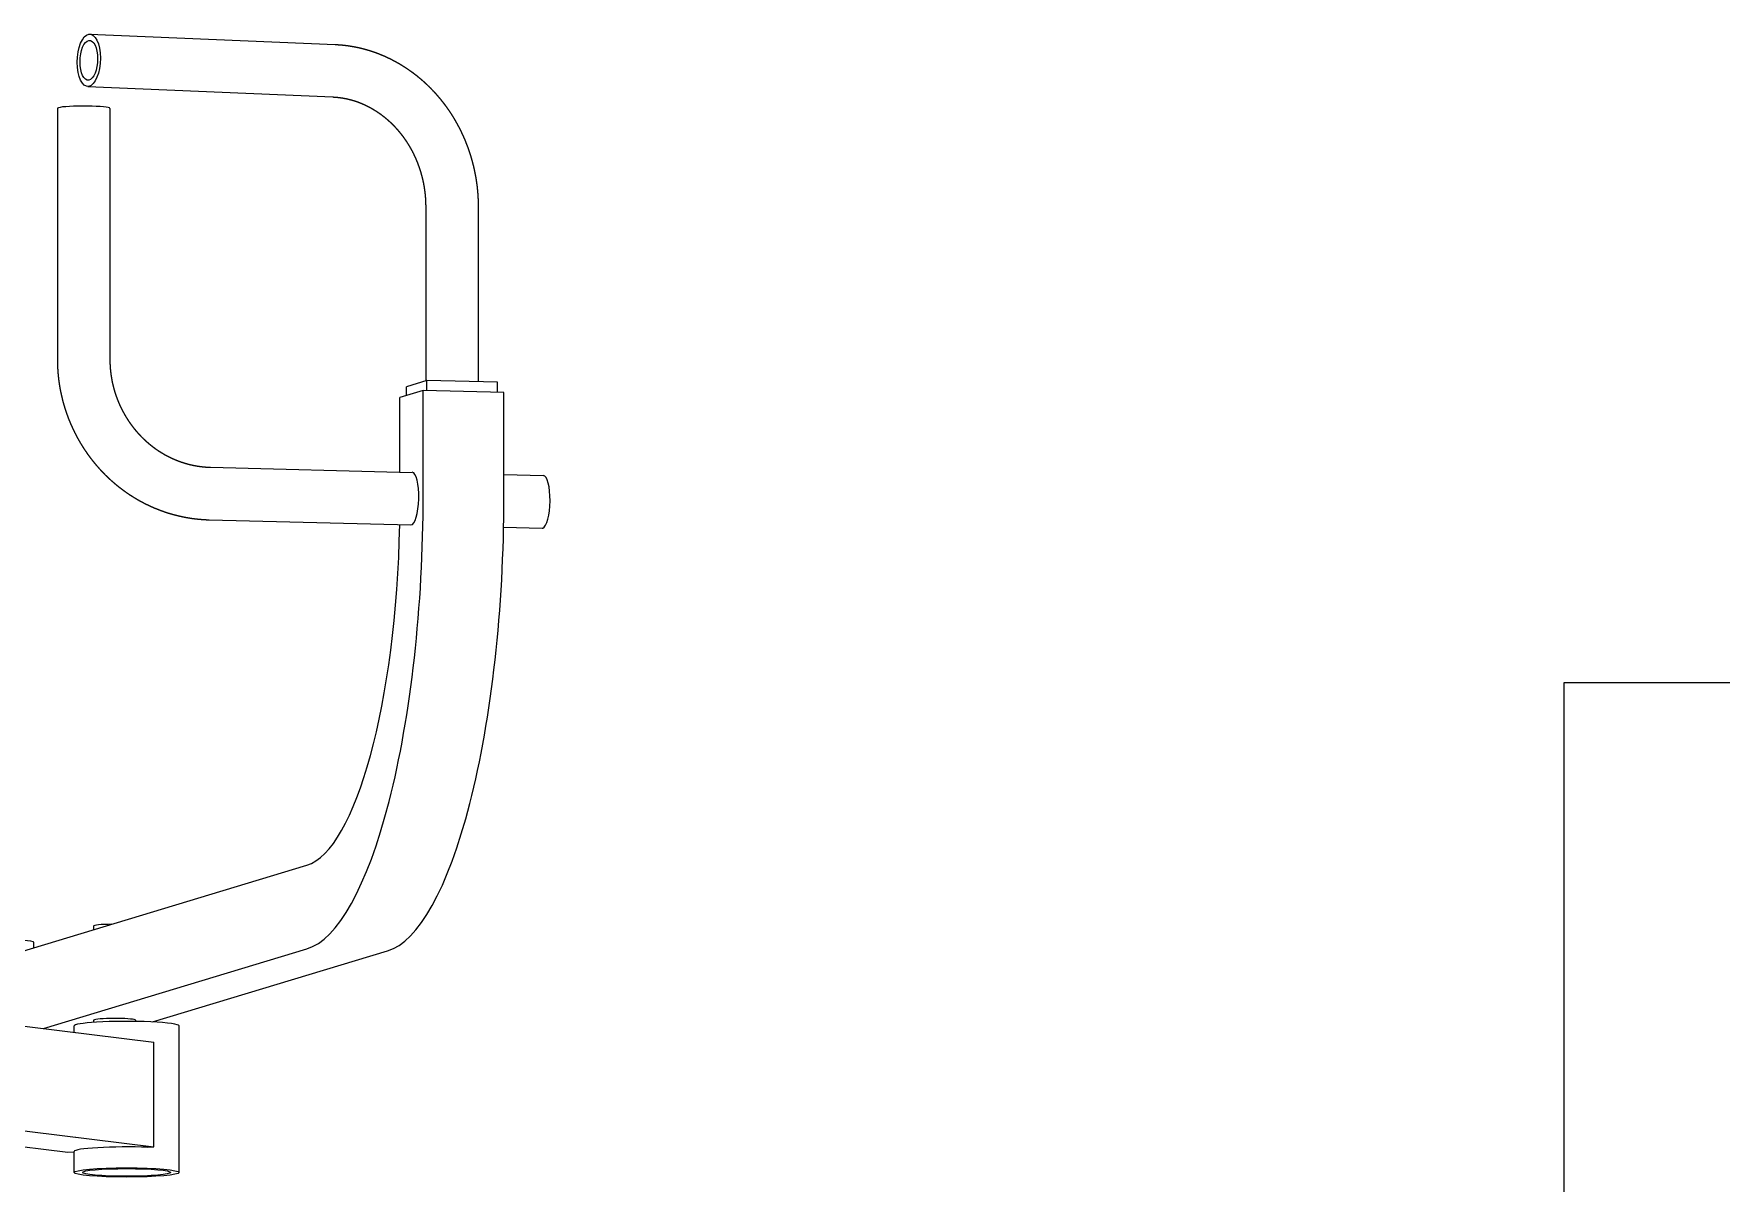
# Model space of a CAD drawing. Header units: millimetres. Extents: x -396 to 32754, y 354 to 22128.
# Drawn here: x 14800 to 15604, y 1091 to 1638 of the extents above; entities that cross this region are included whole.
import ezdxf

# ---------------------------------------------------------------- set-up
doc = ezdxf.new("R2010")
doc.units = ezdxf.units.MM
for name, color, linetype in [('equipments', 250, 'Continuous'), ('furniture', 26, 'Continuous'), ('walls', 5, 'Continuous')]:
    doc.layers.add(name, color=color, linetype=linetype)

# ---------------------------------------------------------------- blocks, each defined once
blk = doc.blocks.new('Fit13')
at = {"layer": 'equipments'}
for p, q in [((300.65, 589.72), (417.41, 584.74)), ((299.58, 564.74), (416.35, 559.76)), ((285.16, 554.34), (285.16, 434.79)), ((310.16, 554.34), (310.16, 434.79)), ((460.52, 507.59), (460.52, 424.64)), ((485.52, 507.59), (485.52, 424.19)), ((459.34, 420.09), (448.26, 416.74)), ((461.05, 424.8), (451.35, 421.87)), ((451.35, 417.68), (451.35, 421.87)), ((497.77, 419.13), (459.34, 420.09)), ((459.34, 370.28), (459.34, 420.09)), ((494.68, 423.96), (461.05, 424.8)), ((461.05, 420.05), (461.05, 424.8)), ((494.68, 419.2), (494.68, 423.96)), ((497.77, 369.32), (497.77, 419.13)), ((448.26, 381.25), (448.26, 416.74)), ((358.03, 383.52), (454.11, 381.1)), ((497.77, 380.01), (516.57, 379.53)), ((357.4, 358.53), (453.49, 356.11)), ((497.63, 355), (515.94, 354.54)), ((237.76, 143.89), (403.94, 194.14)), ((302.37, 165.14), (302.37, 163.43)), ((273.9, 154.82), (273.9, 157.46)), ((278.52, 116.37), (403.94, 154.29)), ((330.5, 119.5), (442.38, 153.33)), ((63.27, 143.16), (331.13, 109.82)), ((293.11, 114.56), (293.11, 117.61)), ((302.37, 120.31), (302.37, 119.3)), ((322.37, 120.31), (322.37, 119.75)), ((343.11, 47.87), (343.11, 117.61)), ((331.13, 60.01), (331.13, 109.82)), ((63.27, 93.35), (331.13, 60.01)), ((200, 68.74), (290.17, 57.51)), ((290.17, 57.51), (293.11, 57.69)), ((293.11, 47.87), (293.11, 57.84)), ((328.15, 59.83), (331.13, 60.01))]:
    blk.add_line(p, q, dxfattribs=at)
for centre, major_axis, ratio, start_param, end_param in [((300.12, 577.23), (0.53, 12.49), 0.437945, 0.0971, 6.380285), ((300.12, 577.23), (0.4, 9.49), 0.437945, 0.0971, 6.380285), ((297.66, 554.34), (12.5, 0), 0.087156, 2.860952, 3.141593), ((297.66, 554.34), (12.5, 0), 0.087156, 0, 2.860952), ((453.8, 368.61), (0.31, 12.5), 0.275917, 3.141593, 6.283185), ((516.26, 367.04), (-0.31, -12.5), 0.275917, 0.0908, 3.141593), ((403.94, 353.53), (-5.02, -199.94), 0.275917, 0.0908, 1.661597), ((442.38, 352.57), (-5.02, -199.94), 0.275917, 0.0908, 1.661597), ((403.94, 353.53), (-4.02, -159.95), 0.275917, 0.0908, 1.594684), ((516.26, 367.04), (-0.31, -12.5), 0.275917, 0, 0.0908), ((312.37, 165.14), (10, 0), 0.087156, 1.720412, 3.141593), ((263.9, 157.46), (10, 0), 0.087156, 0, 3.141593), ((312.37, 120.31), (10, 0), 0.087156, 2.860952, 3.141593), ((312.37, 120.31), (10, 0), 0.087156, 0, 2.860952), ((318.11, 117.61), (25, 0), 0.087156, 2.181662, 3.141593), ((318.11, 117.61), (25, 0), 0.087156, 0, 2.181662), ((318.11, 57.84), (25, 0), 0.087156, 1.157716, 3.141593), ((318.11, 47.87), (25, 0), 0.087156, 1.570796326794897, 7.853981633974483), ((318.11, 47.87), (21.05, 0), 0.087156, 1.570796326794897, 7.853981633974483)]:
    blk.add_ellipse(centre, major_axis=major_axis, ratio=ratio, start_param=start_param, end_param=end_param, dxfattribs=at)
for points in [[(417.41, 584.74), (418.5, 584.68)], [(418.5, 584.68), (419.58, 584.61)], [(419.58, 584.61), (420.66, 584.52)], [(420.66, 584.52), (421.74, 584.4)], [(421.74, 584.4), (422.81, 584.28)], [(422.81, 584.28), (423.89, 584.13)], [(423.89, 584.13), (424.96, 583.96)], [(424.96, 583.96), (426.04, 583.78)], [(426.04, 583.78), (427.1, 583.58)], [(427.1, 583.58), (428.17, 583.35)], [(428.17, 583.35), (429.23, 583.12)], [(429.23, 583.12), (430.29, 582.86)], [(430.29, 582.86), (431.34, 582.59)], [(431.34, 582.59), (432.39, 582.29)], [(432.39, 582.29), (433.44, 581.98)], [(433.44, 581.98), (434.48, 581.66)], [(434.48, 581.66), (435.52, 581.31)], [(435.52, 581.31), (436.55, 580.95)], [(436.55, 580.95), (437.58, 580.57)], [(437.58, 580.57), (438.6, 580.18)], [(438.6, 580.18), (439.63, 579.76)], [(439.63, 579.76), (440.65, 579.32)], [(440.65, 579.32), (441.67, 578.87)], [(441.67, 578.87), (442.68, 578.4)], [(442.68, 578.4), (443.68, 577.91)], [(443.68, 577.91), (444.67, 577.41)], [(444.67, 577.41), (445.66, 576.89)], [(445.66, 576.89), (446.64, 576.35)], [(446.64, 576.35), (447.61, 575.8)], [(447.61, 575.8), (448.58, 575.23)], [(448.58, 575.23), (449.53, 574.64)], [(449.53, 574.64), (450.48, 574.04)], [(450.48, 574.04), (451.41, 573.43)], [(451.41, 573.43), (452.34, 572.8)], [(452.34, 572.8), (453.26, 572.15)], [(453.26, 572.15), (454.17, 571.49)], [(454.17, 571.49), (455.07, 570.81)], [(455.07, 570.81), (455.96, 570.12)], [(455.96, 570.12), (456.84, 569.42)], [(456.84, 569.42), (457.71, 568.7)], [(457.71, 568.7), (458.57, 567.96)], [(458.57, 567.96), (459.42, 567.22)], [(459.42, 567.22), (460.25, 566.45)], [(460.25, 566.45), (461.08, 565.68)], [(461.08, 565.68), (461.89, 564.89)], [(461.89, 564.89), (462.7, 564.09)], [(462.7, 564.09), (463.49, 563.28)], [(463.49, 563.28), (464.27, 562.45)], [(464.27, 562.45), (465.04, 561.62)], [(416.35, 559.76), (417.01, 559.73)], [(417.01, 559.73), (417.68, 559.68)], [(417.68, 559.68), (418.34, 559.62)], [(418.34, 559.62), (419.01, 559.55)], [(419.01, 559.55), (419.67, 559.47)], [(419.67, 559.47), (420.34, 559.38)], [(420.34, 559.38), (421, 559.28)], [(421, 559.28), (421.67, 559.16)], [(421.67, 559.16), (422.33, 559.03)], [(422.33, 559.03), (423, 558.9)], [(423, 558.9), (423.66, 558.75)], [(423.66, 558.75), (424.32, 558.58)], [(424.32, 558.58), (424.98, 558.41)], [(424.98, 558.41), (425.64, 558.22)], [(425.64, 558.22), (426.3, 558.03)], [(426.3, 558.03), (426.95, 557.82)], [(426.95, 557.82), (427.6, 557.6)], [(427.6, 557.6), (428.26, 557.37)], [(428.26, 557.37), (428.91, 557.12)], [(428.91, 557.12), (429.55, 556.87)], [(429.55, 556.87), (430.2, 556.6)], [(430.2, 556.6), (430.84, 556.32)], [(430.84, 556.32), (431.48, 556.03)], [(431.48, 556.03), (432.12, 555.73)], [(432.12, 555.73), (432.75, 555.42)], [(432.75, 555.42), (433.38, 555.1)], [(433.38, 555.1), (434.01, 554.76)], [(434.01, 554.76), (434.64, 554.42)], [(434.64, 554.42), (435.26, 554.06)], [(465.04, 561.62), (465.79, 560.77)], [(465.79, 560.77), (466.54, 559.9)], [(466.54, 559.9), (467.27, 559.03)], [(467.27, 559.03), (467.99, 558.15)], [(467.99, 558.15), (468.69, 557.25)], [(468.69, 557.25), (469.39, 556.34)], [(469.39, 556.34), (470.07, 555.42)], [(470.07, 555.42), (470.73, 554.5)], [(470.73, 554.5), (471.39, 553.56)], [(435.26, 554.06), (435.87, 553.69)], [(435.87, 553.69), (436.49, 553.31)], [(436.49, 553.31), (437.09, 552.92)], [(437.09, 552.92), (437.7, 552.52)], [(437.7, 552.52), (438.3, 552.11)], [(438.3, 552.11), (438.89, 551.69)], [(438.89, 551.69), (439.48, 551.26)], [(439.48, 551.26), (440.07, 550.81)], [(440.07, 550.81), (440.65, 550.36)], [(440.65, 550.36), (441.22, 549.89)], [(441.22, 549.89), (441.79, 549.42)], [(441.79, 549.42), (442.35, 548.93)], [(442.35, 548.93), (442.91, 548.44)], [(442.91, 548.44), (443.46, 547.93)], [(443.46, 547.93), (444.01, 547.42)], [(444.01, 547.42), (444.54, 546.89)], [(444.54, 546.89), (445.08, 546.36)], [(471.39, 553.56), (472.03, 552.61)], [(472.03, 552.61), (472.66, 551.65)], [(472.66, 551.65), (473.27, 550.68)], [(473.27, 550.68), (473.87, 549.7)], [(473.87, 549.7), (474.45, 548.71)], [(474.45, 548.71), (475.03, 547.72)], [(475.03, 547.72), (475.58, 546.71)], [(475.58, 546.71), (476.13, 545.7)], [(445.08, 546.36), (445.6, 545.81)], [(445.6, 545.81), (446.12, 545.26)], [(446.12, 545.26), (446.63, 544.7)], [(446.63, 544.7), (447.14, 544.12)], [(447.14, 544.12), (447.63, 543.54)], [(447.63, 543.54), (448.12, 542.95)], [(448.12, 542.95), (448.6, 542.35)], [(448.6, 542.35), (449.08, 541.75)], [(449.08, 541.75), (449.55, 541.13)], [(449.55, 541.13), (450, 540.51)], [(450, 540.51), (450.45, 539.87)], [(450.45, 539.87), (450.9, 539.23)], [(450.9, 539.23), (451.33, 538.58)], [(451.33, 538.58), (451.75, 537.93)], [(476.13, 545.7), (476.66, 544.68)], [(476.66, 544.68), (477.17, 543.65)], [(477.17, 543.65), (477.67, 542.61)], [(477.67, 542.61), (478.15, 541.56)], [(478.15, 541.56), (478.63, 540.51)], [(478.63, 540.51), (479.08, 539.45)], [(479.08, 539.45), (479.52, 538.38)], [(479.52, 538.38), (479.95, 537.31)], [(451.75, 537.93), (452.16, 537.28)], [(452.16, 537.28), (452.56, 536.62)], [(452.56, 536.62), (452.95, 535.95)], [(452.95, 535.95), (453.34, 535.28)], [(453.34, 535.28), (453.71, 534.6)], [(453.71, 534.6), (454.07, 533.92)], [(454.07, 533.92), (454.43, 533.23)], [(454.43, 533.23), (454.78, 532.53)], [(454.78, 532.53), (455.11, 531.83)], [(455.11, 531.83), (455.44, 531.12)], [(455.44, 531.12), (455.76, 530.4)], [(455.76, 530.4), (456.07, 529.68)], [(479.95, 537.31), (480.36, 536.23)], [(480.36, 536.23), (480.75, 535.15)], [(480.75, 535.15), (481.13, 534.06)], [(481.13, 534.06), (481.5, 532.96)], [(481.5, 532.96), (481.85, 531.86)], [(481.85, 531.86), (482.18, 530.75)], [(482.18, 530.75), (482.5, 529.64)], [(456.07, 529.68), (456.37, 528.96)], [(456.37, 528.96), (456.66, 528.23)], [(456.66, 528.23), (456.93, 527.5)], [(456.93, 527.5), (457.2, 526.76)], [(457.2, 526.76), (457.46, 526.01)], [(457.46, 526.01), (457.71, 525.27)], [(457.71, 525.27), (457.95, 524.52)], [(457.95, 524.52), (458.18, 523.76)], [(458.18, 523.76), (458.39, 523.01)], [(458.39, 523.01), (458.6, 522.25)], [(482.5, 529.64), (482.8, 528.52)], [(482.8, 528.52), (483.09, 527.4)], [(483.09, 527.4), (483.36, 526.28)], [(483.36, 526.28), (483.62, 525.15)], [(483.62, 525.15), (483.85, 524.01)], [(483.85, 524.01), (484.08, 522.88)], [(484.08, 522.88), (484.29, 521.74)], [(458.6, 522.25), (458.8, 521.49)], [(458.8, 521.49), (458.98, 520.73)], [(458.98, 520.73), (459.16, 519.97)], [(459.16, 519.97), (459.32, 519.2)], [(459.32, 519.2), (459.48, 518.43)], [(459.48, 518.43), (459.62, 517.66)], [(459.62, 517.66), (459.75, 516.89)], [(459.75, 516.89), (459.88, 516.11)], [(459.88, 516.11), (459.99, 515.33)], [(459.99, 515.33), (460.09, 514.56)], [(460.09, 514.56), (460.18, 513.78)], [(484.29, 521.74), (484.48, 520.6)], [(484.48, 520.6), (484.65, 519.46)], [(484.65, 519.46), (484.81, 518.31)], [(484.81, 518.31), (484.96, 517.16)], [(484.96, 517.16), (485.08, 516.01)], [(485.08, 516.01), (485.19, 514.86)], [(485.19, 514.86), (485.29, 513.71)], [(460.18, 513.78), (460.26, 513)], [(460.26, 513), (460.33, 512.22)], [(460.33, 512.22), (460.39, 511.44)], [(460.39, 511.44), (460.43, 510.66)], [(460.43, 510.66), (460.47, 509.88)], [(460.47, 509.88), (460.5, 509.09)], [(460.5, 509.09), (460.51, 508.31)], [(460.51, 508.31), (460.52, 507.95)], [(460.52, 507.95), (460.52, 507.59)], [(485.29, 513.71), (485.37, 512.55)], [(485.37, 512.55), (485.43, 511.4)], [(485.43, 511.4), (485.47, 510.24)], [(485.47, 510.24), (485.5, 509.09)], [(485.5, 509.09), (485.52, 507.93)], [(485.52, 507.93), (485.52, 507.59)], [(285.16, 434.79), (285.17, 433.63)], [(310.16, 434.79), (310.16, 434)], [(310.16, 434), (310.18, 433.21)], [(285.17, 433.63), (285.19, 432.46)], [(285.19, 432.46), (285.24, 431.29)], [(285.24, 431.29), (285.3, 430.12)], [(285.3, 430.12), (285.38, 428.96)], [(285.38, 428.96), (285.47, 427.79)], [(285.47, 427.79), (285.59, 426.63)], [(285.59, 426.63), (285.72, 425.47)], [(310.18, 433.21), (310.21, 432.43)], [(310.21, 432.43), (310.25, 431.64)], [(310.25, 431.64), (310.31, 430.85)], [(310.31, 430.85), (310.37, 430.06)], [(310.37, 430.06), (310.45, 429.27)], [(310.45, 429.27), (310.54, 428.49)], [(310.54, 428.49), (310.64, 427.7)], [(310.64, 427.7), (310.75, 426.92)], [(310.75, 426.92), (310.88, 426.13)], [(310.88, 426.13), (311.02, 425.35)], [(285.72, 425.47), (285.87, 424.31)], [(285.87, 424.31), (286.04, 423.15)], [(286.04, 423.15), (286.22, 422)], [(286.22, 422), (286.42, 420.85)], [(286.42, 420.85), (286.64, 419.7)], [(286.64, 419.7), (286.88, 418.55)], [(286.88, 418.55), (287.13, 417.41)], [(311.02, 425.35), (311.16, 424.57)], [(311.16, 424.57), (311.32, 423.8)], [(311.32, 423.8), (311.5, 423.02)], [(311.5, 423.02), (311.68, 422.25)], [(311.68, 422.25), (311.88, 421.48)], [(311.88, 421.48), (312.08, 420.72)], [(312.08, 420.72), (312.3, 419.95)], [(312.3, 419.95), (312.53, 419.19)], [(312.53, 419.19), (312.77, 418.44)], [(312.77, 418.44), (313.02, 417.69)], [(287.13, 417.41), (287.41, 416.27)], [(287.41, 416.27), (287.69, 415.14)], [(287.69, 415.14), (288, 414.01)], [(288, 414.01), (288.32, 412.89)], [(288.32, 412.89), (288.66, 411.77)], [(288.66, 411.77), (289.02, 410.65)], [(289.02, 410.65), (289.39, 409.54)], [(313.02, 417.69), (313.29, 416.94)], [(313.29, 416.94), (313.56, 416.2)], [(313.56, 416.2), (313.85, 415.46)], [(313.85, 415.46), (314.14, 414.73)], [(314.14, 414.73), (314.45, 414)], [(314.45, 414), (314.77, 413.28)], [(314.77, 413.28), (315.1, 412.56)], [(315.1, 412.56), (315.43, 411.85)], [(315.43, 411.85), (315.78, 411.14)], [(315.78, 411.14), (316.14, 410.44)], [(316.14, 410.44), (316.52, 409.74)], [(289.39, 409.54), (289.78, 408.44)], [(289.78, 408.44), (290.18, 407.34)], [(290.18, 407.34), (290.6, 406.25)], [(290.6, 406.25), (291.04, 405.17)], [(291.04, 405.17), (291.5, 404.09)], [(291.5, 404.09), (291.97, 403.02)], [(291.97, 403.02), (292.45, 401.96)], [(292.45, 401.96), (292.96, 400.9)], [(316.52, 409.74), (316.9, 409.05)], [(316.9, 409.05), (317.29, 408.36)], [(317.29, 408.36), (317.69, 407.69)], [(317.69, 407.69), (318.1, 407.02)], [(318.1, 407.02), (318.52, 406.35)], [(318.52, 406.35), (318.95, 405.69)], [(318.95, 405.69), (319.39, 405.04)], [(319.39, 405.04), (319.84, 404.4)], [(319.84, 404.4), (320.3, 403.76)], [(320.3, 403.76), (320.77, 403.13)], [(320.77, 403.13), (321.25, 402.5)], [(321.25, 402.5), (321.74, 401.89)], [(321.74, 401.89), (322.24, 401.28)], [(292.96, 400.9), (293.48, 399.85)], [(293.48, 399.85), (294.01, 398.82)], [(294.01, 398.82), (294.56, 397.78)], [(294.56, 397.78), (295.12, 396.76)], [(295.12, 396.76), (295.7, 395.75)], [(295.7, 395.75), (296.3, 394.74)], [(296.3, 394.74), (296.91, 393.75)], [(296.91, 393.75), (297.54, 392.76)], [(322.24, 401.28), (322.74, 400.68)], [(322.74, 400.68), (323.26, 400.09)], [(323.26, 400.09), (323.78, 399.51)], [(323.78, 399.51), (324.31, 398.93)], [(324.31, 398.93), (324.85, 398.37)], [(324.85, 398.37), (325.4, 397.81)], [(325.4, 397.81), (325.95, 397.26)], [(325.95, 397.26), (326.51, 396.73)], [(326.51, 396.73), (327.09, 396.2)], [(327.09, 396.2), (327.66, 395.68)], [(327.66, 395.68), (328.25, 395.17)], [(328.25, 395.17), (328.84, 394.67)], [(328.84, 394.67), (329.44, 394.18)], [(329.44, 394.18), (330.05, 393.7)], [(297.54, 392.76), (298.18, 391.78)], [(298.18, 391.78), (298.83, 390.82)], [(298.83, 390.82), (299.5, 389.86)], [(299.5, 389.86), (300.18, 388.92)], [(300.18, 388.92), (300.88, 387.98)], [(300.88, 387.98), (301.59, 387.06)], [(301.59, 387.06), (302.32, 386.14)], [(302.32, 386.14), (303.06, 385.24)], [(330.05, 393.7), (330.66, 393.23)], [(330.66, 393.23), (331.28, 392.76)], [(331.28, 392.76), (331.91, 392.31)], [(331.91, 392.31), (332.54, 391.87)], [(332.54, 391.87), (333.18, 391.44)], [(333.18, 391.44), (333.82, 391.03)], [(333.82, 391.03), (334.47, 390.62)], [(334.47, 390.62), (335.13, 390.22)], [(335.13, 390.22), (335.79, 389.83)], [(335.79, 389.83), (336.45, 389.46)], [(336.45, 389.46), (337.12, 389.09)], [(337.12, 389.09), (337.8, 388.74)], [(337.8, 388.74), (338.48, 388.39)], [(338.48, 388.39), (339.17, 388.06)], [(339.17, 388.06), (339.85, 387.74)], [(339.85, 387.74), (340.55, 387.43)], [(340.55, 387.43), (341.25, 387.13)], [(341.25, 387.13), (341.95, 386.85)], [(341.95, 386.85), (342.65, 386.57)], [(342.65, 386.57), (343.36, 386.31)], [(343.36, 386.31), (344.07, 386.05)], [(344.07, 386.05), (344.79, 385.81)], [(344.79, 385.81), (345.5, 385.59)], [(303.06, 385.24), (303.81, 384.35)], [(303.81, 384.35), (304.58, 383.47)], [(304.58, 383.47), (305.35, 382.61)], [(305.35, 382.61), (306.15, 381.75)], [(306.15, 381.75), (306.95, 380.91)], [(306.95, 380.91), (307.77, 380.08)], [(307.77, 380.08), (308.6, 379.27)], [(308.6, 379.27), (309.44, 378.47)], [(309.44, 378.47), (310.29, 377.68)], [(310.29, 377.68), (311.16, 376.9)], [(345.5, 385.59), (346.22, 385.37)], [(346.22, 385.37), (346.95, 385.16)], [(346.95, 385.16), (347.67, 384.97)], [(347.67, 384.97), (348.4, 384.79)], [(348.4, 384.79), (349.13, 384.62)], [(349.13, 384.62), (349.86, 384.46)], [(349.86, 384.46), (350.59, 384.32)], [(350.59, 384.32), (351.33, 384.18)], [(351.33, 384.18), (352.06, 384.06)], [(352.06, 384.06), (352.8, 383.95)], [(352.8, 383.95), (353.54, 383.85)], [(353.54, 383.85), (354.28, 383.77)], [(354.28, 383.77), (355.01, 383.69)], [(355.01, 383.69), (355.75, 383.63)], [(355.75, 383.63), (356.49, 383.58)], [(356.49, 383.58), (357.23, 383.54)], [(357.23, 383.54), (357.97, 383.52)], [(357.97, 383.52), (358.03, 383.52)], [(311.16, 376.9), (312.04, 376.14)], [(312.04, 376.14), (312.92, 375.39)], [(312.92, 375.39), (313.82, 374.66)], [(313.82, 374.66), (314.73, 373.94)], [(314.73, 373.94), (315.66, 373.23)], [(315.66, 373.23), (316.59, 372.54)], [(316.59, 372.54), (317.53, 371.86)], [(317.53, 371.86), (318.48, 371.2)], [(318.48, 371.2), (319.44, 370.55)], [(319.44, 370.55), (320.42, 369.92)], [(320.42, 369.92), (321.4, 369.31)], [(321.4, 369.31), (322.39, 368.71)], [(322.39, 368.71), (323.39, 368.12)], [(323.39, 368.12), (324.39, 367.56)], [(324.39, 367.56), (325.41, 367)], [(325.41, 367), (326.44, 366.47)], [(326.44, 366.47), (327.47, 365.95)], [(327.47, 365.95), (328.51, 365.45)], [(328.51, 365.45), (329.56, 364.96)], [(329.56, 364.96), (330.61, 364.49)], [(330.61, 364.49), (331.67, 364.04)], [(331.67, 364.04), (332.74, 363.6)], [(332.74, 363.6), (333.82, 363.18)], [(333.82, 363.18), (334.9, 362.78)], [(334.9, 362.78), (335.99, 362.4)], [(335.99, 362.4), (337.08, 362.03)], [(337.08, 362.03), (338.18, 361.68)], [(338.18, 361.68), (339.28, 361.35)], [(339.28, 361.35), (340.39, 361.04)], [(340.39, 361.04), (341.5, 360.74)], [(341.5, 360.74), (342.62, 360.47)], [(342.62, 360.47), (343.74, 360.21)], [(343.74, 360.21), (344.86, 359.97)], [(344.86, 359.97), (345.99, 359.74)], [(345.99, 359.74), (347.12, 359.54)], [(347.12, 359.54), (348.26, 359.35)], [(348.26, 359.35), (349.39, 359.18)], [(349.39, 359.18), (350.53, 359.03)], [(350.53, 359.03), (351.67, 358.9)], [(351.67, 358.9), (352.82, 358.79)], [(352.82, 358.79), (353.96, 358.7)], [(353.96, 358.7), (355.1, 358.62)], [(355.1, 358.62), (356.25, 358.56)], [(356.25, 358.56), (357.4, 358.53)]]:
    blk.add_open_spline(points, degree=1, dxfattribs=at)

msp = doc.modelspace()

# ---------------------------------------------------------------- linework, layer by layer
at = {"layer": 'walls'}
msp.add_lwpolyline([(16378.58, 1329.04), (15528.58, 1329.04), (15528.58, 604.04), (378.58, 604.04)], dxfattribs=at)

# ---------------------------------------------------------------- block references
at = {"layer": 'furniture'}
msp.add_blockref('Fit13', (14526.2, 1048.19), dxfattribs=at)

doc.saveas('drawing.dxf')
